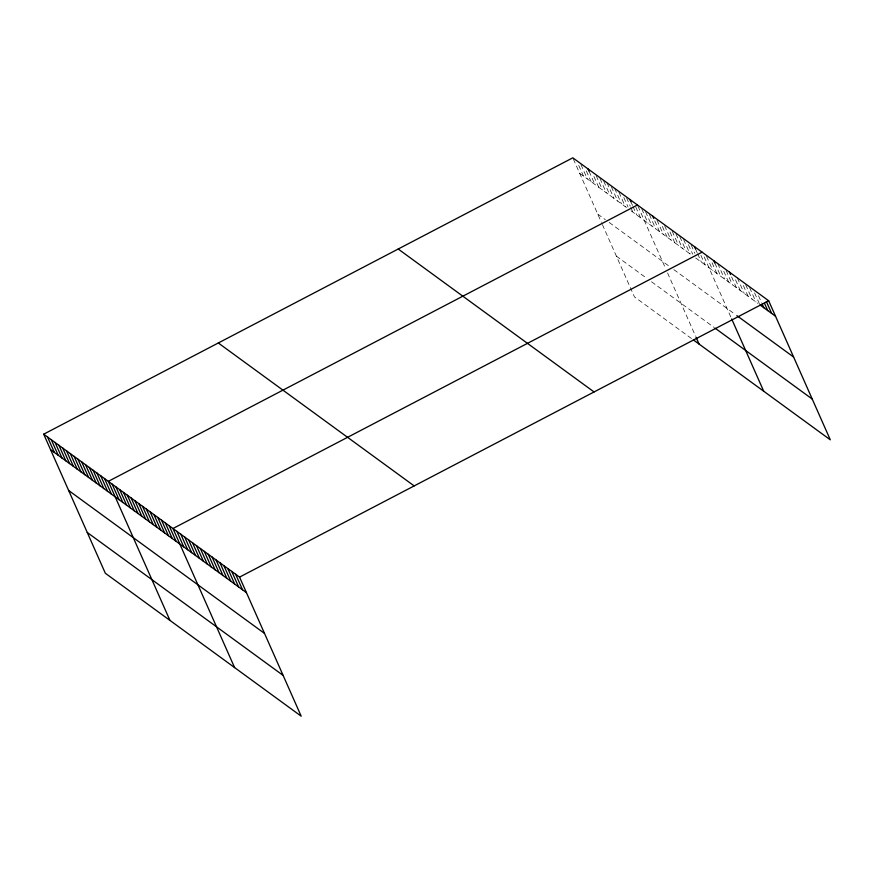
<?xml version="1.0" encoding="UTF-8"?>
<svg xmlns="http://www.w3.org/2000/svg" width="874" height="874" viewBox="0 0 874 874"><rect width="100%" height="100%" fill="white"/><g stroke="black" fill="none" stroke-linecap="round" stroke-linejoin="round"><path stroke-width="0.66" stroke-dasharray="4.37 3.28" d="M579.691 173.358L627.215 208.034M631.017 210.809L692.809 255.896M695.66 257.972L757.933 303.42M597.761 214.119L605.365 219.669M609.167 222.444L669.997 266.832M673.799 269.607L734.859 314.17M616.367 256.126L646.793 278.314M651.545 281.789L714.276 327.564M691.465 338.511L634.437 296.887L602.415 224.618M758.512 295.762L761.691 302.928M754.59 292.91L759.353 303.649M749.619 287.655L755.966 301.989M745.697 284.804L752.055 299.127M743.37 285.525L748.133 296.275M737.339 277.888L744.222 293.413M735.537 279.811L740.3 290.561M731.625 276.949L736.389 287.699M726.119 270.503L732.467 284.837M723.781 271.235L728.545 281.985M717.751 263.598L724.633 279.123M714.888 263.129L720.711 276.26M712.037 262.659L716.8 273.409M706.531 256.213L712.878 270.547M704.204 256.934L731.167 317.786M700.926 255.361L705.165 264.909M695.54 249.003L697.124 252.586M697.66 253.777L701.363 262.134M691.203 245.026L694.906 253.394M688.461 244.644L692.7 254.203M683.599 239.487L689.957 253.81M679.797 236.712L686.156 251.046M675.995 233.937L682.354 248.271M672.193 231.162L678.552 245.496M669.987 231.971L674.75 242.721M664.59 225.612L670.948 239.946M662.372 226.421L667.146 237.171M656.986 220.062L663.344 234.396M654.768 220.871L659.542 231.621M649.382 214.512L655.729 228.846M645.58 211.737L651.928 226.071M641.778 208.962L648.126 223.296M637.976 206.188L665.496 268.285M667.561 272.95L695.562 336.129M635.759 206.996L640.522 217.746M630.897 201.828L632.492 205.412M633.016 206.614L636.72 214.971M626.571 197.863L630.274 206.22M630.809 207.422L632.918 212.196M623.828 197.48L628.067 207.029M618.967 192.313L625.314 206.646M614.641 188.347L621.512 203.871M611.363 186.763L617.71 201.096M607.037 182.797L613.909 198.322M603.759 181.213L610.107 195.547M599.957 178.438L606.305 192.772M596.155 175.663L602.503 189.997M593.938 176.472L598.701 187.222M589.076 171.315L594.899 184.447M586.334 170.933L591.097 181.683M580.948 164.574L587.295 178.908M578.73 165.383L583.493 176.133M573.344 159.024L601.378 222.291"/><path stroke-width="1.31" d="M43.7 434.181L239.563 577.113L301.191 716.177L105.328 573.246L43.7 434.181L572.809 157.823L768.672 300.754L830.3 439.819L693.366 339.899M637.452 204.997L108.332 481.345L169.96 620.409M702.084 252.16L172.965 528.519L234.593 667.572M239.563 577.113L768.672 300.754M759.888 304.851L775.555 316.279M736.826 315.601L793.625 357.051M715.227 328.263L812.23 399.057M398.205 249.024L594.069 391.956M218.303 342.979L414.167 485.911M50.583 449.706L246.446 592.638M68.642 490.478L264.505 633.41M87.258 532.474L283.121 675.405M766.345 301.475L771.644 313.427M764.542 303.398L767.722 310.565M762.215 304.119L763.8 307.703M729.506 272.175L730.566 274.556M713.84 260.736L714.888 263.129M731.68 318.955L763.712 391.224M694.48 246.61L695.54 249.003M652.659 216.097L653.719 218.478M696.065 337.266L699.069 344.061M629.848 199.447L630.897 201.828M588.016 168.922L589.076 171.315M235.641 574.251L242.524 589.775M231.73 571.388L238.613 586.924M227.808 568.537L234.691 584.061M223.897 565.675L230.78 581.199M219.975 562.812L226.858 578.348M216.064 559.961L222.936 575.485M212.142 557.099L219.024 572.623M208.22 554.247L215.102 569.772M204.308 551.385L211.191 566.909M200.386 548.522L207.269 564.047M196.475 545.671L203.358 561.195M192.553 542.809L199.436 558.333M188.642 539.946L195.514 555.482M184.72 537.095L191.603 552.619M180.809 534.232L187.681 549.757M176.887 531.37L183.769 546.906M169.163 525.744L176.045 541.268M165.361 522.969L172.244 538.493M161.559 520.194L168.442 535.718M157.757 517.419L164.64 532.943M153.955 514.644L160.838 530.168M150.153 511.869L157.036 527.393M146.351 509.094L153.234 524.619M142.549 506.319L149.432 521.844M138.748 503.544L145.63 519.069M134.946 500.769L141.828 516.294M131.144 497.994L138.026 513.519M127.342 495.219L134.225 510.744M123.54 492.444L130.423 507.969M119.738 489.669L126.621 505.194M115.936 486.894L122.819 502.43M112.134 484.12L119.017 499.655M104.53 478.57L111.413 494.105M100.729 475.795L107.611 491.33M96.927 473.02L103.809 488.555M93.125 470.245L100.007 485.78M89.323 467.481L96.206 483.005M85.521 464.706L92.404 480.23M81.719 461.931L88.602 477.455M77.917 459.156L84.8 474.68M74.115 456.381L80.998 471.905M70.313 453.606L77.196 469.13M66.511 450.831L73.394 466.355M62.709 448.056L69.592 463.581M58.908 445.281L65.79 460.806M55.106 442.506L61.988 458.031M51.304 439.731L58.187 455.256M47.502 436.956L54.385 452.481"/></g></svg>
